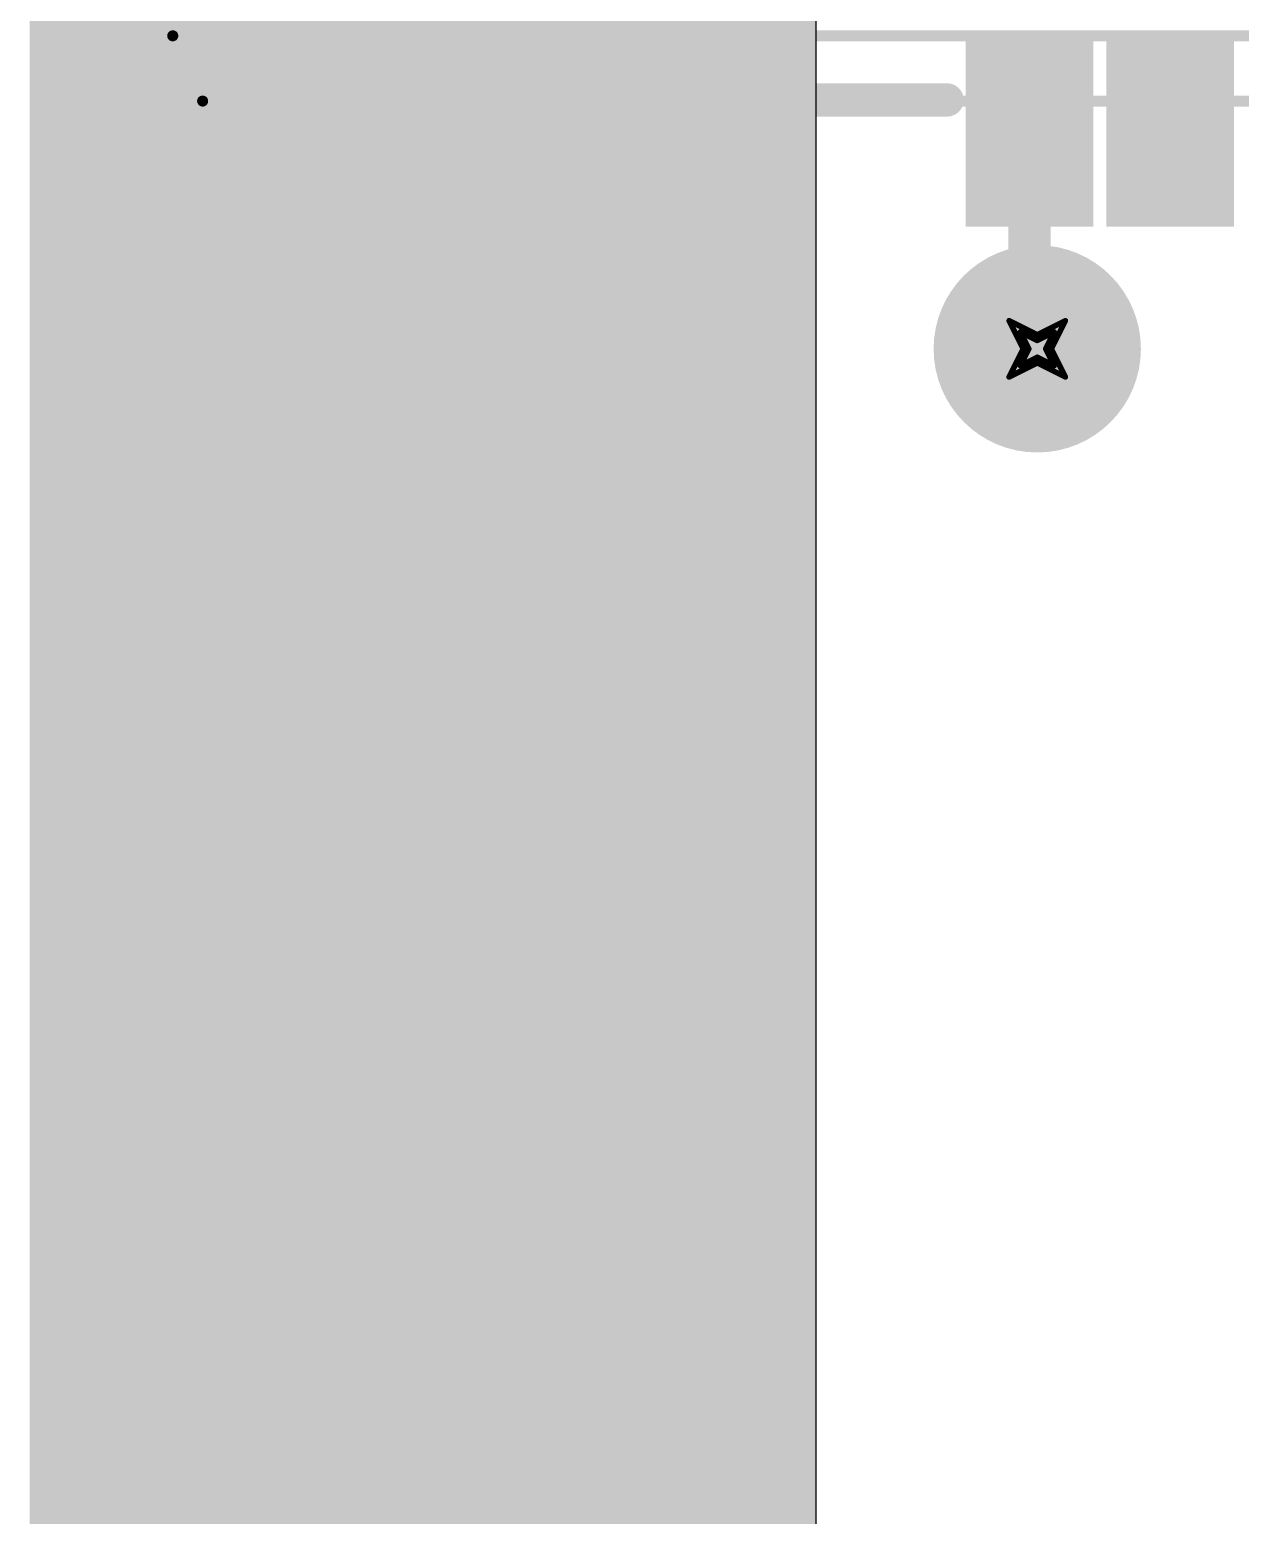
# Model space of a CAD drawing. Header units: millimetres. Extents: x -0.2 to 11.1, y -5.4 to 4.7.
# Drawn here: x -0.02 to 0.411, y 0.447 to 0.976 of the extents above; entities that cross this region are included whole.
import ezdxf

# ---------------------------------------------------------------- set-up
doc = ezdxf.new("R2010")
doc.units = ezdxf.units.MM
doc.header["$MEASUREMENT"] = 0
for name, color, linetype in [('BottomLayer', 5, 'Continuous'), ('BottomSolder', 6, 'Continuous'), ('DrillDrawing', 1, 'Continuous'), ('InternalPlane1', 76, 'Continuous'), ('InternalPlane2', 16, 'Continuous'), ('KeepOutLayer', 6, 'Continuous'), ('Mechanical1', 6, 'Continuous'), ('Mechanical13', 56, 'Continuous'), ('Mechanical3', 76, 'Continuous'), ('Mechanical5', 56, 'Continuous'), ('TopLayer', 1, 'Continuous'), ('TopOverlay', 2, 'Continuous'), ('TopPaste', 8, 'Continuous'), ('TopSolder', 216, 'Continuous'), ('ViaHoleLayer', 16, 'Continuous')]:
    doc.layers.add(name, color=color, linetype=linetype)

# ---------------------------------------------------------------- blocks, each defined once
blk = doc.blocks.new('ESP32_WROOM_32_9')
at = {"layer": 'TopLayer'}
for points in [[(0.31457, 0.33169), (0.31457, 0.36712), (0.37362, 0.36712), (0.37362, 0.33169)], [(0.31457, 0.28169), (0.31457, 0.31712), (0.37362, 0.31712), (0.37362, 0.28169)]]:
    blk.add_hatch(color=1, dxfattribs=at).paths.add_polyline_path(points)
at = {"layer": 'TopPaste'}
for points in [[(0.30957, 0.32669), (0.30957, 0.37212), (0.37862, 0.37212), (0.37862, 0.32669)], [(0.30957, 0.27669), (0.30957, 0.32212), (0.37862, 0.32212), (0.37862, 0.27669)]]:
    blk.add_hatch(color=8, dxfattribs=at).paths.add_polyline_path(points)
at = {"layer": 'TopSolder'}
for points in [[(0.3126, 0.32972), (0.3126, 0.36909), (0.37559, 0.36909), (0.37559, 0.32972)], [(0.3126, 0.27972), (0.3126, 0.31909), (0.37559, 0.31909), (0.37559, 0.27972)]]:
    blk.add_hatch(color=216, dxfattribs=at).paths.add_polyline_path(points)
at = {"layer": 'Mechanical1', "const_width": 0.00394}
for points in [[(-0.35433, 0.6437), (0.35433, 0.6437)], [(0.35433, 0.6437), (0.35433, -0.36024)]]:
    blk.add_lwpolyline(points, dxfattribs=at)
at = {"layer": 'Mechanical1', "const_width": 0.00197}
blk.add_lwpolyline([(0.35335, 0.6437, 1), (0.35531, 0.6437, 1)], format="xyb", close=True, dxfattribs=at)
blk.add_lwpolyline([(0.35335, 0.6437, 1), (0.35531, 0.6437, 1)], format="xyb", close=True, dxfattribs=at)
at = {"layer": 'Mechanical3', "const_width": 0.00394}
for points in [[(-0.37756, 0.65433), (0.37756, 0.65433)], [(0.37756, 0.65433), (0.37756, -0.38288)]]:
    blk.add_lwpolyline(points, dxfattribs=at)
at = {"layer": 'Mechanical3', "const_width": 0.00197}
blk.add_lwpolyline([(0.37657, 0.65433, 1), (0.37854, 0.65433, 1)], format="xyb", close=True, dxfattribs=at)
blk.add_lwpolyline([(0.37657, 0.65433, 1), (0.37854, 0.65433, 1)], format="xyb", close=True, dxfattribs=at)
at = {"layer": 'Mechanical5', "const_width": 0.00394}
for points in [[(-0.37756, 0.65433), (0.37756, 0.65433)], [(0.37756, 0.65433), (0.37756, -0.38288)]]:
    blk.add_lwpolyline(points, dxfattribs=at)
at = {"layer": 'Mechanical5', "const_width": 0.00197}
blk.add_lwpolyline([(0.37657, 0.65433, 1), (0.37854, 0.65433, 1)], format="xyb", close=True, dxfattribs=at)
blk.add_lwpolyline([(0.37657, 0.65433, 1), (0.37854, 0.65433, 1)], format="xyb", close=True, dxfattribs=at)
at = {"layer": 'TopOverlay', "const_width": 0.01181}
for points in [[(-0.35394, 0.64572), (0.35472, 0.64572)], [(0.35472, 0.64572), (0.35472, 0.37874)]]:
    blk.add_lwpolyline(points, dxfattribs=at)
at = {"layer": 'TopOverlay', "const_width": 0.00591}
for points in [[(0.35177, 0.64572, 1), (0.35768, 0.64572, 1)], [(0.35177, 0.64572, 1), (0.35768, 0.64572, 1)], [(0.35177, 0.37874, 1), (0.35768, 0.37874, 1)]]:
    blk.add_lwpolyline(points, format="xyb", close=True, dxfattribs=at)

msp = doc.modelspace()

# ---------------------------------------------------------------- hatches: boundary and pattern name
at = {"layer": 'BottomLayer'}
h = msp.add_hatch(color=5, dxfattribs=at)
edge = h.paths.add_edge_path()
edge.add_arc((0.33858, 0.8622), 0.01181, 0, 360)
at = {"layer": 'BottomSolder'}
h = msp.add_hatch(color=6, dxfattribs=at)
edge = h.paths.add_edge_path()
edge.add_arc((0.33858, 0.8622), 0.01581, 0, 360)
at = {"layer": 'InternalPlane1'}
msp.add_hatch(color=76, dxfattribs=at).paths.add_polyline_path([(0, 0.22047), (0.25984, 0.22047), (0.25984, 0.98425), (0, 0.98425)])
at = {"layer": 'InternalPlane2'}
msp.add_hatch(color=16, dxfattribs=at).paths.add_polyline_path([(0, 0.22047), (0.25984, 0.22047), (0.25984, 0.98425), (0, 0.98425)])
h = msp.add_hatch(color=16, dxfattribs=at)
edge = h.paths.add_edge_path()
edge.add_arc((0.33858, 0.8622), 0.03689, 0, 360)
at = {"layer": 'TopLayer'}
h = msp.add_hatch(color=1, dxfattribs=at)
edge = h.paths.add_edge_path()
edge.add_arc((0.33858, 0.8622), 0.01181, 0, 360)
at = {"layer": 'TopSolder'}
h = msp.add_hatch(color=216, dxfattribs=at)
edge = h.paths.add_edge_path()
edge.add_arc((0.33858, 0.8622), 0.01581, 0, 360)
at = {"layer": 'ViaHoleLayer'}
h = msp.add_hatch(color=16, dxfattribs=at)
edge = h.paths.add_edge_path()
edge.add_arc((0.33858, 0.8622), 0.00689, 0, 360)

# ---------------------------------------------------------------- linework, layer by layer
at = {"layer": 'DrillDrawing', "const_width": 0.002}
for points in [[(0.32858, 0.8722), (0.33858, 0.8672)], [(0.32858, 0.8722), (0.33358, 0.8622)], [(0.33858, 0.8672), (0.34858, 0.8722)], [(0.34358, 0.8622), (0.34858, 0.8722)], [(0.33258, 0.8682), (0.33858, 0.8652)], [(0.33258, 0.8682), (0.33558, 0.8622)], [(0.33858, 0.8652), (0.34458, 0.8682)], [(0.34158, 0.8622), (0.34458, 0.8682)], [(0.32858, 0.8522), (0.33358, 0.8622)], [(0.33258, 0.8562), (0.33558, 0.8622)], [(0.34158, 0.8622), (0.34458, 0.8562)], [(0.34358, 0.8622), (0.34858, 0.8522)], [(0.32858, 0.8522), (0.33858, 0.8572)], [(0.33258, 0.8562), (0.33858, 0.8592)], [(0.33858, 0.8592), (0.34458, 0.8562)], [(0.33858, 0.8572), (0.34858, 0.8522)]]:
    msp.add_lwpolyline(points, dxfattribs=at)
at = {"layer": 'DrillDrawing', "const_width": 0.001}
for points in [[(0.32808, 0.8722, 1), (0.32908, 0.8722, 1)], [(0.32808, 0.8722, 1), (0.32908, 0.8722, 1)], [(0.34808, 0.8722, 1), (0.34908, 0.8722, 1)], [(0.34808, 0.8722, 1), (0.34908, 0.8722, 1)], [(0.33208, 0.8682, 1), (0.33308, 0.8682, 1)], [(0.33208, 0.8682, 1), (0.33308, 0.8682, 1)], [(0.33808, 0.8672, 1), (0.33908, 0.8672, 1)], [(0.33808, 0.8672, 1), (0.33908, 0.8672, 1)], [(0.34408, 0.8682, 1), (0.34508, 0.8682, 1)], [(0.34408, 0.8682, 1), (0.34508, 0.8682, 1)], [(0.33308, 0.8622, 1), (0.33408, 0.8622, 1)], [(0.33308, 0.8622, 1), (0.33408, 0.8622, 1)], [(0.33508, 0.8622, 1), (0.33608, 0.8622, 1)], [(0.33508, 0.8622, 1), (0.33608, 0.8622, 1)], [(0.33808, 0.8652, 1), (0.33908, 0.8652, 1)], [(0.33808, 0.8652, 1), (0.33908, 0.8652, 1)], [(0.34108, 0.8622, 1), (0.34208, 0.8622, 1)], [(0.34108, 0.8622, 1), (0.34208, 0.8622, 1)], [(0.34308, 0.8622, 1), (0.34408, 0.8622, 1)], [(0.34308, 0.8622, 1), (0.34408, 0.8622, 1)], [(0.33208, 0.8562, 1), (0.33308, 0.8562, 1)], [(0.33208, 0.8562, 1), (0.33308, 0.8562, 1)], [(0.33808, 0.8592, 1), (0.33908, 0.8592, 1)], [(0.33808, 0.8592, 1), (0.33908, 0.8592, 1)], [(0.33808, 0.8572, 1), (0.33908, 0.8572, 1)], [(0.33808, 0.8572, 1), (0.33908, 0.8572, 1)], [(0.34408, 0.8562, 1), (0.34508, 0.8562, 1)], [(0.34408, 0.8562, 1), (0.34508, 0.8562, 1)], [(0.32808, 0.8522, 1), (0.32908, 0.8522, 1)], [(0.32808, 0.8522, 1), (0.32908, 0.8522, 1)], [(0.34808, 0.8522, 1), (0.34908, 0.8522, 1)], [(0.34808, 0.8522, 1), (0.34908, 0.8522, 1)]]:
    msp.add_lwpolyline(points, format="xyb", close=True, dxfattribs=at)
at = {"layer": 'InternalPlane1'}
msp.add_line((0.25984, 0.22047), (0.25984, 0.98425), dxfattribs=at)
at = {"layer": 'InternalPlane1', "const_width": 0.04}
msp.add_lwpolyline([(0, 0), (0, 3.6063)], dxfattribs=at)
at = {"layer": 'InternalPlane1', "const_width": 0.01}
for points in [[(0.32939, 0.88747, -0.176327), (0.34778, 0.88747)], [(0.31331, 0.85301, -0.176327), (0.31331, 0.8714)], [(0.36385, 0.8714, -0.176327), (0.36385, 0.85301)], [(0.34778, 0.83694, -0.176327), (0.32939, 0.83694)]]:
    msp.add_lwpolyline(points, format="xyb", dxfattribs=at)
at = {"layer": 'InternalPlane1', "const_width": 0.005}
for points in [[(0.32689, 0.88747, 1), (0.33189, 0.88747, 1)], [(0.34528, 0.88747, 1), (0.35028, 0.88747, 1)], [(0.31081, 0.8714, 1), (0.31581, 0.8714, 1)], [(0.36135, 0.8714, 1), (0.36635, 0.8714, 1)], [(0.31081, 0.85301, 1), (0.31581, 0.85301, 1)], [(0.36135, 0.85301, 1), (0.36635, 0.85301, 1)], [(0.32689, 0.83694, 1), (0.33189, 0.83694, 1)], [(0.34528, 0.83694, 1), (0.35028, 0.83694, 1)]]:
    msp.add_lwpolyline(points, format="xyb", close=True, dxfattribs=at)
at = {"layer": 'InternalPlane2'}
msp.add_line((0.25984, 0.22047), (0.25984, 0.98425), dxfattribs=at)
at = {"layer": 'InternalPlane2', "const_width": 0.04}
msp.add_lwpolyline([(0, 0), (0, 3.6063)], dxfattribs=at)
at = {"layer": 'KeepOutLayer', "const_width": 0.01}
msp.add_lwpolyline([(0, 0), (0, 3.6063)], dxfattribs=at)
at = {"layer": 'Mechanical13'}
for points, const_width in [([(-0.00787, 0.94882), (-0.00787, 3.61417)], 0.016), ([(-0.00787, 0.24803), (-0.00787, 0.94882)], 0.016), ([(-0.00787, 0.94882), (0.20472, 0.94882)], 0.016), ([(0.02756, 0.94094), (0.04724, 0.94094)], 0.03), ([(0.02756, 0.94094), (0.0315, 0.25591)], 0.03), ([(0.04724, 0.25197), (0.04724, 0.94094)], 0.03), ([(0.06693, 0.94094), (0.09449, 0.94094)], 0.03), ([(0.06693, 0.25197), (0.06693, 0.94094)], 0.03), ([(0.09449, 0.25197), (0.09449, 0.94094)], 0.03), ([(0.12205, 0.93701), (0.14961, 0.93701)], 0.03), ([(0.12205, 0.25197), (0.12205, 0.93701)], 0.03), ([(0.14961, 0.25197), (0.14961, 0.93701)], 0.03), ([(0.16535, 0.93701), (0.18504, 0.94094)], 0.03), ([(0.16535, 0.93701), (0.16535, 0.25197)], 0.03), ([(0.1811, 0.25197), (0.18504, 0.94094)], 0.03), ([(0.20079, 0.24016), (0.20472, 0.94882)], 0.016), ([(0.00787, 0.25591), (0.00787, 0.93307)], 0.03)]:
    msp.add_lwpolyline(points, dxfattribs=dict(at, const_width=const_width))
for points, const_width in [([(-0.01187, 0.94882, 1), (-0.00387, 0.94882, 1)], 0.008), ([(-0.01187, 0.94882, 1), (-0.00387, 0.94882, 1)], 0.008), ([(-0.01187, 0.94882, 1), (-0.00387, 0.94882, 1)], 0.008), ([(0.02006, 0.94094, 1), (0.03506, 0.94094, 1)], 0.015), ([(0.02006, 0.94094, 1), (0.03506, 0.94094, 1)], 0.015), ([(0.03974, 0.94094, 1), (0.05474, 0.94094, 1)], 0.015), ([(0.03974, 0.94094, 1), (0.05474, 0.94094, 1)], 0.015), ([(0.05943, 0.94094, 1), (0.07443, 0.94094, 1)], 0.015), ([(0.05943, 0.94094, 1), (0.07443, 0.94094, 1)], 0.015), ([(0.08699, 0.94094, 1), (0.10199, 0.94094, 1)], 0.015), ([(0.08699, 0.94094, 1), (0.10199, 0.94094, 1)], 0.015), ([(0.11455, 0.93701, 1), (0.12955, 0.93701, 1)], 0.015), ([(0.11455, 0.93701, 1), (0.12955, 0.93701, 1)], 0.015), ([(0.14211, 0.93701, 1), (0.15711, 0.93701, 1)], 0.015), ([(0.14211, 0.93701, 1), (0.15711, 0.93701, 1)], 0.015), ([(0.15785, 0.93701, 1), (0.17285, 0.93701, 1)], 0.015), ([(0.15785, 0.93701, 1), (0.17285, 0.93701, 1)], 0.015), ([(0.17754, 0.94094, 1), (0.19254, 0.94094, 1)], 0.015), ([(0.17754, 0.94094, 1), (0.19254, 0.94094, 1)], 0.015), ([(0.20072, 0.94882, 1), (0.20872, 0.94882, 1)], 0.008), ([(0.20072, 0.94882, 1), (0.20872, 0.94882, 1)], 0.008), ([(0.00037, 0.93307, 1), (0.01537, 0.93307, 1)], 0.015)]:
    msp.add_lwpolyline(points, format="xyb", close=True, dxfattribs=dict(at, const_width=const_width))
at = {"layer": 'TopLayer', "const_width": 0.015}
for points in [[(0.33584, 0.86728), (0.33584, 0.94016)], [(0.33584, 0.86728), (0.33858, 0.86454)], [(0.33858, 0.8622), (0.33858, 0.86454)]]:
    msp.add_lwpolyline(points, dxfattribs=at)
at = {"layer": 'TopLayer', "const_width": 0.0075}
for points in [[(0.33209, 0.94016, 1), (0.33959, 0.94016, 1)], [(0.33209, 0.86728, 1), (0.33959, 0.86728, 1)], [(0.33209, 0.86728, 1), (0.33959, 0.86728, 1)], [(0.33483, 0.86454, 1), (0.34233, 0.86454, 1)], [(0.33483, 0.86454, 1), (0.34233, 0.86454, 1)], [(0.33483, 0.8622, 1), (0.34233, 0.8622, 1)]]:
    msp.add_lwpolyline(points, format="xyb", close=True, dxfattribs=at)

# ---------------------------------------------------------------- block references
at = {"rotation": 90}
msp.add_blockref('ESP32_WROOM_32_9', (0.68524, 0.59606), dxfattribs=at)

doc.saveas('drawing.dxf')
